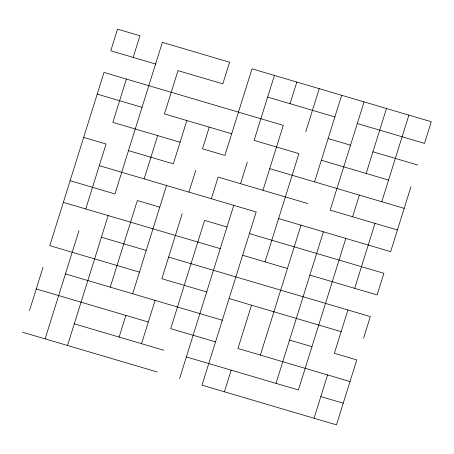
<?xml version="1.0" encoding="UTF-8"?>
<svg xmlns="http://www.w3.org/2000/svg" width="454" height="454" viewBox="0 0 454 454"><rect width="100%" height="100%" fill="white"/><g stroke="black" fill="none" stroke-linecap="round" stroke-linejoin="round"><path stroke-width="0.68" d="M29.476 310.615L43.022 267.31M45.111 338.883L78.979 230.621M85.755 208.971L106.077 144.014L83.667 137.403M126.399 79.058L112.853 122.364L180.085 142.204M133.17 57.408L139.946 35.758L117.535 29.141L110.759 50.791L155.586 64.02M67.521 345.494L108.165 215.582M110.26 287.155L137.352 200.543L159.763 207.16M144.128 178.893L157.674 135.593M119.124 337.067L125.894 315.416M132.67 293.766L166.539 185.504M186.861 120.554L173.314 163.854L128.488 150.626M141.535 343.684L155.081 300.378M182.179 213.772L161.857 278.728L206.678 291.956M188.949 192.121L195.725 170.471M209.271 127.165L202.495 148.816L224.912 155.433L252.004 68.826L431.3 121.734L424.524 143.385L357.292 123.545M211.36 198.733L218.136 177.083L307.784 203.54M179.585 378.562L233.776 205.35M240.546 183.694L247.322 162.044M274.415 75.438L254.098 140.394L298.919 153.622L265.051 261.879M262.957 190.311L283.279 125.355L103.989 72.447L49.798 245.659L139.44 272.116M290.055 103.705L296.831 82.049M224.407 391.791L231.182 370.141M251.505 305.184L237.953 348.485L350.011 381.553M305.695 131.966L319.241 88.666M260.369 355.102L301.008 225.19M314.56 181.884L341.652 95.278M276.004 383.363L323.424 231.801M364.063 101.895L330.194 210.151L397.432 229.991M345.834 238.418L298.414 389.98L186.356 356.912M352.605 216.762L359.381 195.112M366.157 173.462L386.479 108.506M314.054 418.242L327.601 374.942M347.923 309.986L334.377 353.291L356.787 359.903L336.465 424.859L201.996 385.174L256.187 211.961L99.301 165.665M354.699 288.335L375.021 223.379M381.791 201.729L408.889 115.117M363.563 338.253L370.333 316.597L168.627 257.077M410.978 186.69L390.656 251.647L278.597 218.578M267.644 97.088L334.876 116.933M328.106 138.583L350.516 145.195M372.927 151.812L417.754 165.035M97.213 94.097L142.034 107.326M231.682 133.777L164.45 113.937L177.996 70.637L222.818 83.859L229.593 62.209L162.356 42.37L114.941 193.932L70.115 180.703M321.33 160.234L388.567 180.073M269.733 168.661L404.202 208.341M227 227L204.589 220.389L170.721 328.645L215.542 341.873M249.411 233.611L383.885 273.297L377.109 294.947L309.872 275.107M63.344 202.353L220.224 248.65M242.64 255.267L287.461 268.496M101.395 237.238L146.216 250.46M229.088 298.567L341.147 331.636M65.433 273.927L222.318 320.223M289.55 340.063L311.966 346.674M36.246 288.965L148.305 322.034M74.297 323.844L163.945 350.295M320.83 396.592L343.241 403.209M22.7 332.266L157.169 371.951"/></g></svg>
